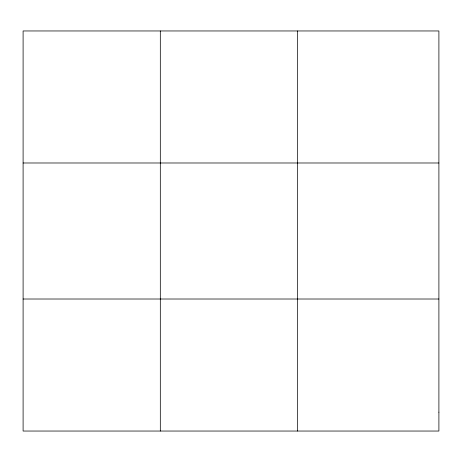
<?xml version="1.0" encoding="UTF-8"?>
<svg xmlns="http://www.w3.org/2000/svg" width="462" height="462" viewBox="0 0 462 462"><rect width="100%" height="100%" fill="white"/><g stroke="black" fill="none" stroke-linecap="round" stroke-linejoin="round"><path stroke-width="0.69" d="M160.314 30.96L160.314 431.04M297.528 30.96L297.528 431.04M23.1 162.988L438.9 162.988M23.1 299.012L438.9 299.012M438.9 412.179L438.9 431.04L23.1 431.04L23.1 30.96L438.9 30.96L438.9 412.179"/></g></svg>
